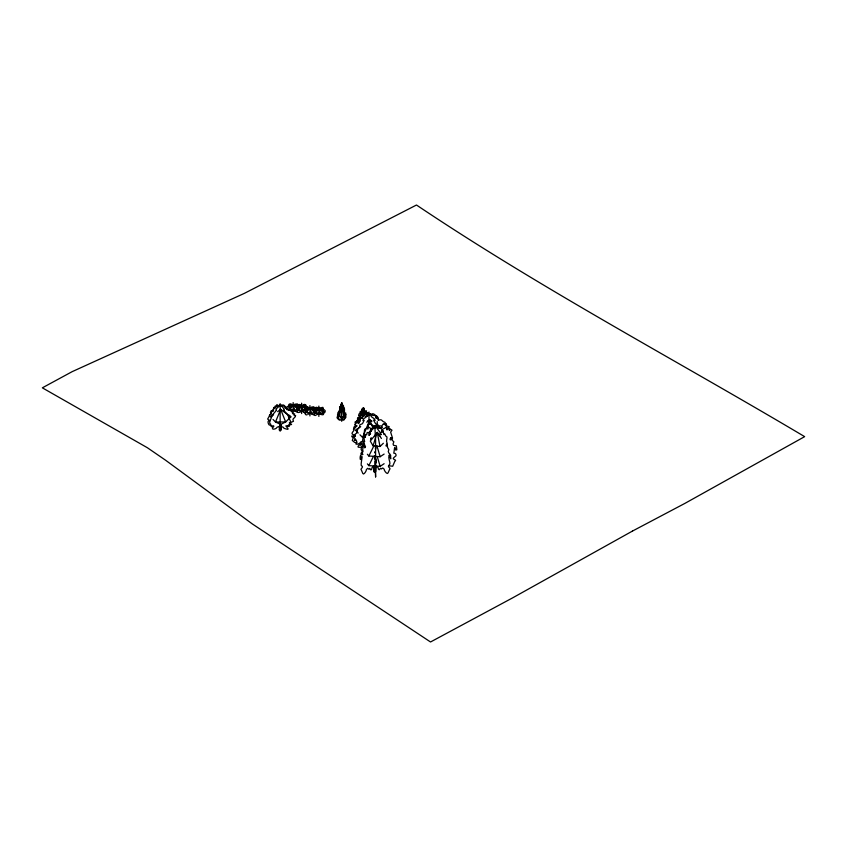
<?xml version="1.0" encoding="UTF-8"?>
<svg xmlns="http://www.w3.org/2000/svg" width="847" height="847" viewBox="0 0 847 847"><rect width="100%" height="100%" fill="white"/><g stroke="black" fill="none" stroke-linecap="round" stroke-linejoin="round"><path stroke-width="1.27" d="M340.896 418.969L341.902 419.276M341.902 419.477L343.713 420.218L346.095 416.872L345.068 416.682L346.254 414.617L344.126 414.734L345.904 413.209L344.718 412.743L344.369 411.303M381.923 431.356C383.045 428.804 384.612 432.997 381.679 430.657M374.914 470.921L374.967 472.34L374.967 465.649L375.602 476.914M375.623 476.893L375.592 440.408L374.85 426.179L374.85 428.021M369.26 435.051L369.821 433.452L370.605 433.495M354.681 429.006L354.057 427.735C352.14 426.263 358.461 427.64 355.856 425.66C353.961 421.266 355.285 426.443 355.496 427.089C355.687 428.222 352.013 428.423 354.035 430.297C352.363 432.51 350.679 433.876 353.633 434.765C357.148 435.644 353.337 436.385 351.833 435.972C351.293 437.391 354.237 437.084 352.903 438.757L352.299 440.451L354.618 442.388L357 442.706M374.798 459.783L374.808 458.386M375.348 469.958L375.306 470.688L375.242 469.81M375.274 436.427L375.253 435.644M375.592 448.264C375.475 451.758 375.517 444.791 375.613 448.042M368.784 414.776L370.255 413.632L372.669 415.358L376.407 415.686L377.603 416.968L375.824 417.529L377.773 418.651L378.27 420.303M374.332 466.496L374.31 471.641L375.39 472.224L375.517 465.501L378.08 467.576L378.418 469.026C380.049 471.546 379.795 466.443 381.425 468.931L382.77 467.989L384.146 469.143C383.998 470.583 387.312 475.082 388.074 472.87L389.514 469.587C391.632 468.37 386.751 466.856 388.964 465.342C391.748 463.298 387.566 459.233 389.175 455.125C389.959 456.628 391.293 461.721 390.668 456.882C391.663 453.632 386.603 453.431 388.837 449.641L387.534 447.438L387.153 443.277C385.216 440.292 388.837 436.787 385.607 435.898L384.792 433.908L383.913 434.5L383.31 432.118L380.112 432.478L376.534 427.566L372.542 427.619L371.897 428.349L372.775 429.747M272.025 411.282C273.136 409.112 275.169 406.126 278.896 406.115C280.061 402.304 286.095 411.42 283.756 410.17C285.428 412.701 286.752 413.156 288.245 415.761C288.393 418.852 291.728 421.478 290.172 422.24M279.669 425.639L279.574 429.482L280.865 430.234C278.938 425.861 282.993 426.041 284.063 428.307C293.708 431.779 282.093 424.718 288.785 426.475C290.182 427.068 288.054 422.621 290.659 424.199C289.028 422.441 292.363 422.018 293.486 421.277C291.548 418.069 295.19 418.651 295.635 415.517C293.327 415.729 294.184 415.189 294.65 413.939C291.453 414.352 293.157 412.796 291.601 411.081C289.198 409.239 287.874 409.63 285.259 408.074L284.984 407.703M374.109 466.835L374.088 472.001L375.56 471.97L375.719 465.183M368.699 414.892L368.964 414.014L369.885 414.151L371.589 416.862L374.226 418.714L375.083 420.483L373.792 419.953L374.003 421.033L375.846 424.103L378.08 424.823L378.365 426.486M342.368 406.782L341.722 404.411L340.949 417.2L341.722 418.969L343.85 416.745L341.722 404.411L338.811 415.962L340.949 417.2L343.85 416.745M341.817 403.087C342.262 406.528 342.717 401.891 341.362 404.104C340.367 406.909 342.484 400.26 342.124 404.792C343.183 404.802 342.082 405.819 343.744 409.45C342.453 411.007 345.703 415.612 343.564 415.21C344.761 416.809 345.745 419.191 342.569 419.318C334.036 423.765 341.5 409.99 341.722 404.411M371.695 429.927L370.319 429.884L371.325 430.212C372.278 428.148 376.661 426.083 376.64 427.29M340.176 407.015C342.146 403.288 339.795 408.402 341.235 404.114M375.655 462.568L375.687 458.703L375.761 463.256L375.697 462.271M341.383 403.892L341.786 403.267M362.452 418.037L363.109 410.17L364.062 412.531M344.835 413.738L344.327 414.596M272.935 411.271C274.322 410.721 272.649 405.586 274.83 408.116M356.873 425.554L356.979 426.105M367.979 428.995L367.979 427.926M365.523 446.411L365.004 447.703M341.902 419.138L342.442 418.789M279.563 425.575L279.33 429.81L281.172 429.81L280.728 426.983L281.49 425.808M358.577 418.82L358.027 418.81M368.18 427.407C367.386 421.065 371.335 424.982 373.898 425.925L376.036 425.745L377.847 427.29M275.286 407.703C273.983 404.792 276.874 406.909 276.853 404.665C278.218 405.512 279.372 406.391 281.056 404.824C282.22 406.687 286.127 405.681 286.095 407.471C284.084 408.095 287.091 406.496 286.625 408.699M359.012 423.246L359.096 419.89L360.335 419.35M342.537 406.094C344.083 407.047 344.983 408.159 344.284 412.235M383.363 443.256L380.017 446.507L373.061 445.818L377.243 432.415L380.038 435.94M366.783 413.865L366.973 412.923L365.438 413.971M365.47 411.991L366.486 410.848L366.359 413.4L367.884 412.796L368 414.31L366.38 416.862L363.734 418.714L362.887 420.483L364.146 420.324L362.484 423.648L359.88 424.823L359.467 427.089L357.752 428.783L356.883 432.923L354.618 434.659L355.444 436.194L353.792 437.211L355.317 438.979L354.395 440.472L356.111 439.911L356.778 441.594L355.899 443.987C357.116 445.469 362.114 441.075 359.467 444.484C355.391 448.698 360.61 446.782 362.103 447.29L362.495 446.729M358.27 423.648L360.462 417.518M361.351 415.072L363.109 410.17L364.305 415.157M372.288 428.434L373.072 427.449M359.213 417.942L359.096 415.263L360.335 416.142M364.856 445.278L364.591 447.714M365.121 437.423L362.558 437.433L369.747 419.964L371.812 420.927M343.416 406.878L343.437 405.364L342.654 406.74M384.125 454.077L380.155 456.713L368.837 456.014L374.056 445.543M384.125 463.711L380.155 466.348L368.837 465.649L373.474 456.342M360.039 421.446L359.668 418.026C360.811 417.825 359.784 415.697 361.383 418.09M323.152 410.308C323.713 404.485 321.849 409.281 317.763 407.799C317.741 409.683 316.556 408.678 315.338 408.582C313.898 412.044 314.396 405.512 315.55 408.254C315.709 403.204 331.844 419.985 317.752 413.082M362.029 418.026L362.4 416.608C360.928 414.458 363.31 415.39 364.475 414.691C364.422 410.424 366.571 417.01 368.487 414.988M371.335 430.223L369.843 432.891L367.196 432.478L366.624 434.882L365.809 434.331L365.057 436.353L363.575 437.327L364.263 439.159L363.628 443.796C362.675 447.449 363.045 451.207 361.489 454.617C359.34 454.405 360.166 463.722 361.14 457.433C363.871 452.7 359.446 466.983 361.955 465.945C363.998 467.406 359.488 469.005 361.447 470.212L362.781 473.431C363.511 475.612 366.582 470.89 366.412 469.534L367.683 468.317L368.932 469.206C370.435 466.655 370.213 471.758 371.717 469.174L372.034 467.713L374.406 465.532L374.522 472.245L375.517 471.62L375.496 466.464M281.543 406.052C282.845 403.416 285.407 406.147 284.888 406.973M375.581 435.178L377.243 432.415L381.415 438.439M297.043 410.901C295.783 413.781 301.776 412.341 302.75 410.202M306.265 406.92C306.678 404.051 304.602 405.205 305.089 404.538C304.814 404.538 303.755 403.945 302.654 405.565C300.569 406.486 299.542 403.775 298.779 404.517C298.324 406.295 297.096 402.42 297.699 405.448M344.295 416.576L344.761 414.797L344.305 415.326M297.445 410.34C298.472 407.089 303.237 403.161 306.212 407.089M379.392 428.222L379.138 427.11L375.877 426.475L373.389 427.237M289.325 405.999L291.59 404.686L293.274 405.004L294.947 410.551L289.875 409.577L294.947 410.551L298.356 408.582L293.274 405.004L289.875 409.577C288.456 403.638 286.032 407.259 286.837 409.641M306.826 409.196L303.427 411.155L298.345 410.192L301.754 405.618L304.02 406.052M305.513 410.626L306.625 412.574C308.827 407.883 313.644 405.353 313.019 407.788C314.798 405.501 313.072 408.032 315.042 408.222C313.337 408.847 313.115 407.471 311.632 408.572C308.488 407.852 303.597 407.111 306.307 412.129M321.235 408.932L318.97 408.508L315.571 413.082L314.449 411.123M278.462 406.888C276.471 408.487 275.275 409.63 276.514 410.17C274.735 412.553 273.57 413.251 272.025 415.761C270.976 419.699 268.107 422.971 270.712 424.252C270.934 426.613 271.527 427.619 273.888 426.136C270.193 429.63 274.153 429.768 276.207 428.307C277.276 426.041 281.331 425.861 279.404 430.234L280.706 429.482L280.812 425.003M365.512 436.946C363.395 437.401 364.072 433.209 365.481 436.597M288.562 410.287C289.695 407.407 290.881 407.058 292.384 405.29C294.364 404.58 294.82 404.04 295.635 404.104C297.456 404.4 296.27 402.992 297.816 404.855C300.209 408.349 297.043 404.612 293.994 404.951C291.633 404.855 291.781 403.977 290.066 403.828C290.076 405.078 288.689 402.844 288.467 406.2M375.57 416.608C377.042 415.941 372.331 411.928 371.505 414.649M362.855 450.805L361.722 453.389L363.003 454.384M364.718 412.161C363.236 402.907 362.145 413.495 360.07 416.66L361.182 417.92M372.278 428.529C370.721 429.662 369.821 426.93 368.265 427.184C367.492 427.449 367.354 430.107 366.995 428.053C363.479 429.535 364.972 429.249 364.146 433.272C363.935 436.438 362.558 438.354 362.569 441.414C360.208 441.329 359.933 442.97 360.187 445.257C361.15 446.115 361.637 440.853 361.955 443.701C363.691 447.142 359.054 448.656 362.198 450.964L362.865 451.949M273.136 414.395L270.542 416.936L273.581 414.67M358.26 433.039L355.676 430.414L357.476 428.646M272.999 425.776L272.279 426.094M279.626 406.009L280.124 405.11L280.495 405.808M272.374 411.208L271.284 410.668L270.458 412.298C272.035 414.469 268.234 414.966 269.812 416.449M340.97 406.412L339.562 406.899L340.441 410.551M343.406 408.074L343.469 407.238M277.647 411.653L280.685 409.397L290.839 416.883L285.651 421.975L280.685 424.421L275.497 421.997L273.02 419.466M288.816 418.397L290.839 416.883L289.187 415.199M355.676 430.414L360.706 426.676M366.74 422.198L369.747 419.964L371.759 421.446M368.286 415.274C366.677 418.566 362.209 412.987 362.601 417.296C361.563 418.609 357.455 418.905 359.668 420.408C358.736 424.506 356.661 420.197 355.804 423.405L355.571 423.987L355.676 423.193C353.347 420.917 357.667 422.293 357.91 419.826C357.243 417.92 357.212 417.444 359.552 417.476L360.388 416.809L358.8 414.903C358.641 411.78 363.395 414.448 361.066 411.621C362.611 411.886 360.875 408.328 363.331 408.318C364.951 406.655 363.151 411.589 364.083 409.927C363.85 407.174 361.362 408.805 362.156 410.71M364.718 414.014L364.559 414.734M314.375 409.482C315.571 409.228 313.432 407.523 314.142 409.535M291.177 411.367L293.242 410.181M306.91 414.956C303.078 415.051 307.143 410.615 306.688 410.731C309.155 408.656 309.409 406.073 315.105 411.578L311.707 413.548L306.625 412.574M307.937 414.363L310.002 413.177M319.965 413.082L315.105 415.549L309.843 413.177M367.46 421.097L369.747 419.964L372.945 427.904M362.018 452.679L360.864 453.261L362.082 454.913M303.925 410.382L302.866 411.187L304.613 412.881M389.239 430.117C393.008 427.809 385.438 429.058 389.334 426.824L385.66 425.48M314.396 413.22L315.603 412.849M323.332 413.728C328.625 409.959 321.86 408.868 319.848 408.36C317.953 408.275 315.984 411.07 315.042 411.991C313.739 414.215 315.137 415.771 313.951 411.917C312.829 411.61 313.454 410.054 311.908 409.599C310.775 408.318 305.651 405.237 306.095 407.714M289.208 406.316L293.274 405.004M298.705 406.602L301.754 405.618L305.809 408.476M306.985 408.985L310.034 408L311.707 413.548L310.034 413.22M315.92 409.493L318.97 408.508L324.052 412.087L320.642 414.045L315.571 413.082L320.642 414.045L318.97 408.508M322.019 412.743L324.052 412.087L322.929 410.128M376.894 427.28L378.45 425.745L380.599 425.925C381.711 427.968 383.839 420.991 384.39 424.739C384.146 423.288 388.074 423.976 385.84 425.162M271.548 412.245L271.453 413.198M370.425 433.728L369.324 433.865C368.477 432.648 369.895 430.498 371.325 430.795M364.782 441.202L362.918 442.812L364.634 444.283M287.758 426.136L285.693 426.03M288.224 425.332L291.612 424.463L289.314 422.844M372.542 426.973L373.051 427.788M288.859 410.223L287.631 409.683M299.88 410.837L302.379 410.837M308.16 413.22L310.658 413.22M271.485 425.808L269.018 424.802C268.213 423.775 267.324 420.747 268.944 420.906C271.94 420.906 266.847 419.509 267.747 418.778C269.261 416.946 270.161 413.082 271.347 414.088M339.192 419.106C337.646 419.943 335.804 416.216 338.133 416.703C336.81 414.85 338.027 414.342 337.858 412.785C339.287 411.271 340.642 407.703 341.002 406.168M288.298 406.687C288.774 405.321 292.3 403.955 294.46 406.338C296.439 405.692 301.034 415.252 293.083 410.181M286.773 409.059L287.44 409.577M301.341 405.533L303.882 406.02M313.432 408.646L308.35 407.682L310.034 408M291.59 404.686L296.672 405.649M298.345 410.192L303.427 411.155L301.754 405.618M306.159 412.277L304.687 412.595L300.537 410.202M367.969 415.369L368.381 413.961L369.483 414.988M366.359 414.691L366.635 415.337M359.583 421.573C359.668 422.526 357.635 421.658 358.143 423.151M316.503 410.541C315.412 408.349 313.665 409.884 313.464 410.372M372.288 429.291C371.145 428.19 370.118 430.657 370.817 431.536M362.008 411.536L361.256 410.626L362.209 411.303M388.635 465.712L392.69 466.252L394.787 461.35C397.878 459.487 390.943 459.677 394.035 457.422L396.015 455.781L396.025 454.691L395.411 453.526L393.749 453.134C394.48 450.985 394.342 443.584 395.761 450.128L396.82 449.736L396.364 445.893L393.569 445.321L393.05 444.029L393.866 441.785L392.066 440.175L392.5 437.994L390.636 432.161L391.981 430.202L391.102 429.545L389.472 429.874L388.36 428.338L387.164 429.429L387.111 427.873L386.338 427.396L381.986 429.556L379.837 427.608L377.106 426.666C376.333 428.73 372.002 425.734 373.231 427.312M308.488 408.318C306.55 407.576 307.789 405.988 306.709 407.036M272.808 411.24L272.162 411.282M376.788 425.152L378.8 426.634M278.663 422.928L280.685 424.421M378.09 427.46L378.821 428.307M357.815 420.97L356.915 420.366L357.243 421.626M359.975 434.797L362.558 437.433M357.72 418.397L358.09 420.768M367.386 454.246L368.837 456.014M367.386 463.881L368.837 465.649M300.177 407.862C297.498 406.518 299.446 405.671 300.42 405.819C299.669 404.337 302.527 405.448 302.644 406.624C304.105 406.92 306.847 410.117 304.221 409.588M365.036 413.77C367.164 409.789 361.553 409.059 365.184 413.887M361.087 412.5L360.113 411.684L360.536 414.352M373.061 445.818L370.287 441.075L377.243 432.415L380.017 446.507M339.139 411.462L338.747 413.654M313.993 409.63L315.105 411.578M305.153 406.264L306.275 408.222M297.233 406.634L298.356 408.582M375.708 417.613L375.93 418.026C378.016 416.978 377.275 416.724 378.302 418.026L378.694 420.133C381.849 419.127 381.499 420.408 383.395 421.69L384.877 422.293L386.317 424.516L386.507 427.926M386.783 429.027L387.026 429.98M376.883 445.723L380.155 456.713M377.243 456.575L380.155 466.348M374.787 456.734L374.903 458.036L374.798 455.57M375.263 436.417L375.21 435.358M374.84 452.002L374.903 452.944L374.882 452.118M339.859 410.287L339.689 408.699L340.748 408.752M374.808 461.17L374.903 470.149M375.761 460.842L375.772 461.371M377.243 421.605L377.243 427.364M368.985 412.034L368.985 424.569M363.109 407.756L363.109 416.068M341.722 402.717L341.722 421.319M318.853 406.084L318.853 416.438M309.917 405.575L309.917 415.941M301.638 403.193L301.638 413.558M293.157 402.579L293.157 412.944M280.135 403.67L280.135 431.239M386.656 444.273C384.242 447.788 388.784 445.268 386.656 444.273M390.901 437.655C388.995 439.709 390.583 441.245 391.928 438.079L390.901 437.655M375.443 436.671L375.443 436.671M370.764 438.915C372.32 439.392 371.071 436.173 370.764 438.915M382.145 427.057L381.203 427.746L382.145 427.057M381.394 434.532L380.144 433.6L381.394 434.532M370.15 433.929L369.059 435.104L370.15 433.929M363.448 445.173C364.697 449.831 365.131 443.373 363.448 445.173M280.685 409.397L275.497 421.997L285.651 421.975L280.685 409.397M632.487 531.058L512.689 597.834L430.53 641.984L252.417 524.007L165.557 460.207L147.378 447.735L42.35 387.831L72.143 371.664L244.317 293.39L416.48 205.016C541.741 289.06 675.123 359.647 804.65 436.639L684.852 503.414L632.487 531.058"/></g></svg>
